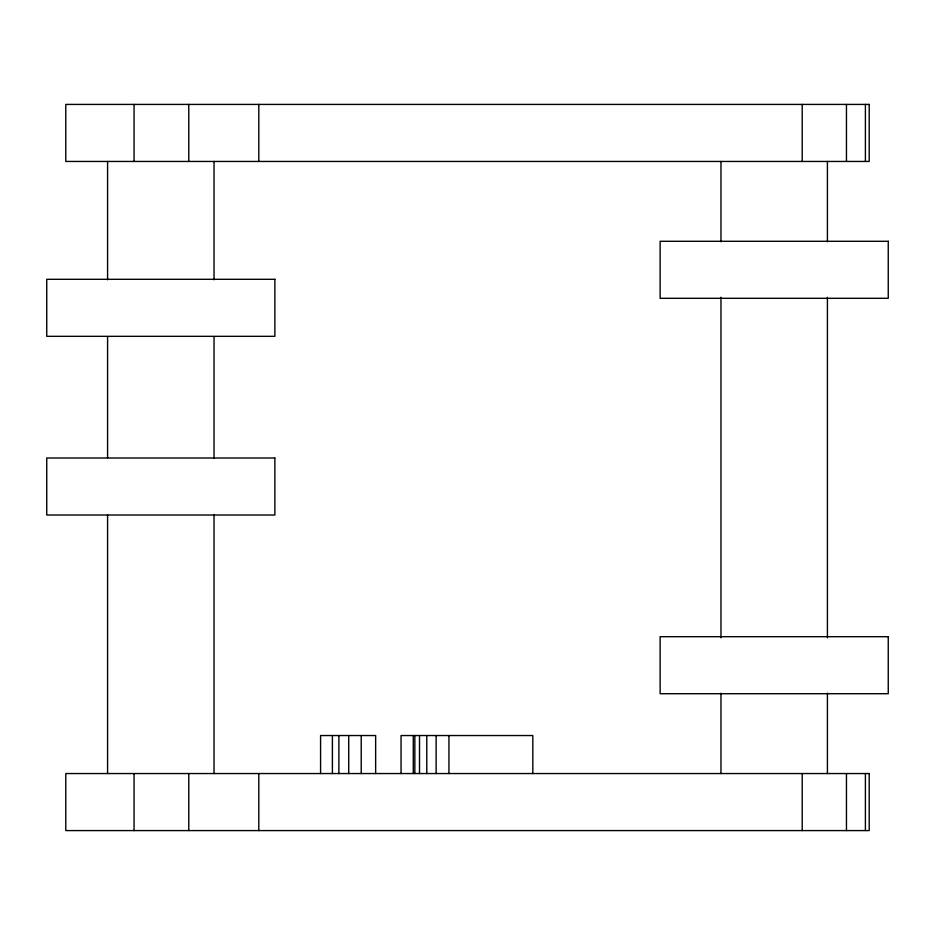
<?xml version="1.0" encoding="UTF-8"?>
<svg xmlns="http://www.w3.org/2000/svg" width="935" height="935" viewBox="0 0 935 935"><rect width="100%" height="100%" fill="white"/><g stroke="black" fill="none" stroke-linecap="round" stroke-linejoin="round"><path stroke-width="1.4" d="M865.401 104.416L865.401 161.451M865.401 773.549L865.401 830.584M846.456 104.416L846.456 161.451M846.456 773.549L846.456 830.584M827.417 161.451L827.417 241.791M827.417 297.307L827.417 637.693M827.417 693.209L827.417 773.549M802.207 104.416L802.207 161.451M802.207 773.549L802.207 830.584M720.967 161.451L720.967 241.791M720.967 297.307L720.967 637.693M720.967 693.209L720.967 773.549M532.821 773.549L532.821 735.541L401.045 735.541L401.045 773.549M448.94 735.541L448.94 773.549M436.131 735.541L436.131 773.549M426.781 735.541L426.781 773.549M419.511 735.541L419.511 773.549M414.848 735.541L414.848 773.549M413.282 735.541L413.282 773.549M375.648 773.549L375.648 735.541L320.576 735.541L320.576 773.549M361.214 735.541L361.214 773.549M348.72 735.541L348.72 773.549M338.879 735.541L338.879 773.549M332.404 735.541L332.404 773.549M258.808 104.416L258.808 161.451M258.808 773.549L258.808 830.584M214.033 161.451L214.033 279.775M214.033 336.752L214.033 458.01M214.033 514.975L214.033 773.549M188.776 104.416L188.776 161.451M188.776 773.549L188.776 830.584M134.056 104.416L134.056 161.451M134.056 773.549L134.056 830.584M107.583 161.451L107.583 279.775M107.583 336.752L107.583 458.01M107.583 514.975L107.583 773.549M869.211 104.416L65.789 104.416L65.789 161.451L869.211 161.451L869.211 104.416M888.25 241.288L660.133 241.288L660.133 298.312L888.25 298.312L888.25 241.288M274.867 279.308L46.75 279.308L46.75 336.331L274.867 336.331L274.867 279.308M274.867 457.998L46.75 457.998L46.75 515.021L274.867 515.021L274.867 457.998M888.25 636.688L660.133 636.688L660.133 693.712L888.25 693.712L888.25 636.688M869.211 773.549L65.789 773.549L65.789 830.584L869.211 830.584L869.211 773.549"/></g></svg>
